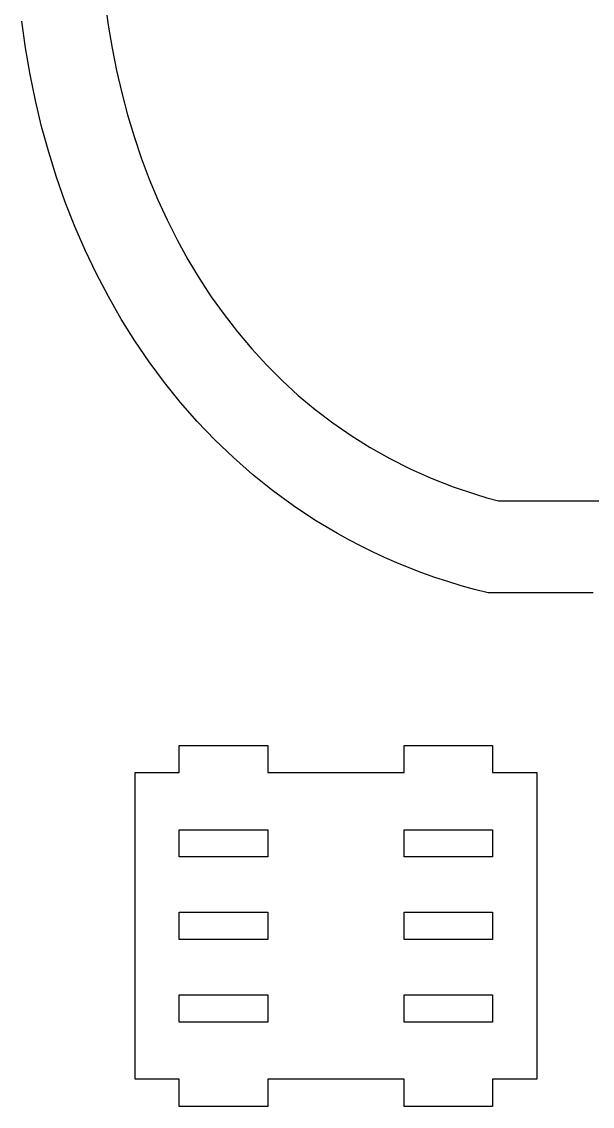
# Model space of a CAD drawing. Header units: millimetres. Extents: x -28 to 873, y 271 to 512.
# Drawn here: x -27.3 to 35.6, y 272.8 to 392.4 of the extents above; entities that cross this region are included whole.
import ezdxf

# ---------------------------------------------------------------- set-up
doc = ezdxf.new("R2010")
doc.units = ezdxf.units.MM
doc.header["$MEASUREMENT"] = 0
doc.layers.get('0').update_dxf_attribs({"linetype": 'CONTINUOUS', "true_color": 0xffffff})

msp = doc.modelspace()

# ---------------------------------------------------------------- linework, layer by layer
at = {"color": 7, "linetype": 'Continuous', "true_color": 0xffffff}
for points in [[(-18.09, 394.57), (-17.74, 392.05), (-17.32, 389.54), (-16.83, 387.06), (-16.25, 384.61), (-15.61, 382.18), (-14.88, 379.78), (-14.09, 377.42), (-13.21, 375.1), (-12.26, 372.82), (-11.23, 370.58), (-10.13, 368.38), (-8.96, 366.24), (-7.7, 364.15), (-6.37, 362.12), (-4.96, 360.14), (-3.48, 358.23), (-1.92, 356.37), (-0.28, 354.59), (1.43, 352.88), (3.22, 351.24), (5.08, 349.68), (7.02, 348.2), (9.04, 346.81), (11.13, 345.49), (13.3, 344.27), (15.55, 343.14), (17.88, 342.1), (20.28, 341.16), (22.75, 340.33), (24.02, 339.95), (25.31, 339.59), (25.31, 339.59), (25.31, 339.59)], [(24.15, 329.45), (22.65, 329.84), (21.17, 330.25), (19.71, 330.7), (18.27, 331.17), (16.85, 331.68), (15.45, 332.21), (14.08, 332.78), (12.73, 333.37), (11.39, 333.99), (10.08, 334.63), (8.8, 335.31), (7.53, 336.01), (6.28, 336.73), (5.06, 337.48), (2.68, 339.06), (0.38, 340.74), (-1.82, 342.51), (-3.94, 344.37), (-5.97, 346.32), (-7.92, 348.35), (-9.78, 350.46), (-11.54, 352.66), (-13.22, 354.92), (-14.81, 357.26), (-16.31, 359.66), (-17.72, 362.13), (-19.04, 364.65), (-20.28, 367.24), (-21.42, 369.87), (-22.47, 372.56), (-23.43, 375.3), (-24.3, 378.07), (-25.08, 380.89), (-25.77, 383.75), (-26.36, 386.64), (-26.87, 389.56), (-27.28, 392.5)], [(25.31, 339.59), (25.33, 339.59), (25.41, 339.59), (25.54, 339.59), (25.72, 339.59), (25.95, 339.59), (26.21, 339.59), (26.53, 339.59), (26.89, 339.59), (27.28, 339.59), (27.72, 339.59), (28.19, 339.59), (28.7, 339.59), (29.24, 339.59), (29.81, 339.59), (30.41, 339.59), (31.04, 339.59), (31.7, 339.59), (32.38, 339.59), (33.82, 339.59), (35.34, 339.59), (36.92, 339.59)], [(35.72, 329.45), (34.82, 329.45), (33.9, 329.45), (32.99, 329.45), (32.08, 329.45), (31.19, 329.45), (30.32, 329.45), (29.48, 329.45), (29.07, 329.45), (28.67, 329.45), (28.29, 329.45), (27.91, 329.45), (27.55, 329.45), (27.2, 329.45), (26.86, 329.45), (26.54, 329.45), (26.23, 329.45), (25.95, 329.45), (25.68, 329.45), (25.43, 329.45), (25.19, 329.45), (24.98, 329.45), (24.79, 329.45), (24.63, 329.45), (24.48, 329.45), (24.36, 329.45), (24.27, 329.45), (24.2, 329.45), (24.16, 329.45), (24.14, 329.45), (24.15, 329.45), (24.15, 329.45)], [(-0.15, 275.83), (-0.15, 275.83), (-0.15, 275.8), (-0.15, 275.77), (-0.15, 275.72), (-0.15, 275.66), (-0.15, 275.59), (-0.15, 275.43), (-0.15, 275.23), (-0.15, 275.01), (-0.15, 274.78), (-0.15, 274.53), (-0.15, 273.89), (-0.15, 273.66), (-0.15, 273.44), (-0.15, 273.24), (-0.15, 273.07), (-0.15, 273), (-0.15, 272.95), (-0.15, 272.9), (-0.15, 272.86), (-0.15, 272.84), (-0.15, 272.83), (-0.16, 272.83), (-0.18, 272.83), (-0.21, 272.83), (-0.26, 272.83), (-0.32, 272.83), (-0.39, 272.83), (-0.48, 272.83), (-0.57, 272.83), (-0.68, 272.83), (-0.79, 272.83), (-0.92, 272.83), (-1.05, 272.83), (-1.35, 272.83), (-1.67, 272.83), (-2.03, 272.83), (-2.41, 272.83), (-2.82, 272.83), (-3.24, 272.83), (-3.67, 272.83), (-4.12, 272.83), (-5.03, 272.83), (-5.94, 272.83), (-6.38, 272.83), (-6.82, 272.83), (-7.24, 272.83), (-7.64, 272.83), (-8.02, 272.83), (-8.38, 272.83), (-8.71, 272.83), (-9, 272.83), (-9.14, 272.83), (-9.26, 272.83), (-9.38, 272.83), (-9.48, 272.83), (-9.58, 272.83), (-9.66, 272.83), (-9.73, 272.83), (-9.79, 272.83), (-9.84, 272.83), (-9.87, 272.83), (-9.9, 272.83), (-9.9, 272.83), (-9.9, 272.84), (-9.9, 272.86), (-9.9, 272.9), (-9.9, 272.95), (-9.9, 273), (-9.9, 273.07), (-9.9, 273.24), (-9.9, 273.44), (-9.9, 273.66), (-9.9, 273.89), (-9.9, 274.53), (-9.9, 274.78), (-9.9, 275.01), (-9.9, 275.23), (-9.9, 275.43), (-9.9, 275.59), (-9.9, 275.66), (-9.9, 275.72), (-9.9, 275.77), (-9.9, 275.8), (-9.9, 275.83), (-9.9, 275.83), (-9.92, 275.83), (-9.96, 275.83), (-10.02, 275.83), (-10.11, 275.83), (-10.22, 275.83), (-10.35, 275.83), (-10.5, 275.83), (-10.66, 275.83), (-10.84, 275.83), (-11.03, 275.83), (-11.23, 275.83), (-11.44, 275.83), (-11.88, 275.83), (-12.34, 275.83), (-12.79, 275.83), (-13.23, 275.83), (-13.44, 275.83), (-13.65, 275.83), (-13.84, 275.83), (-14.01, 275.83), (-14.18, 275.83), (-14.33, 275.83), (-14.46, 275.83), (-14.57, 275.83), (-14.66, 275.83), (-14.72, 275.83), (-14.76, 275.83), (-14.78, 275.83), (-14.78, 275.86), (-14.78, 275.93), (-14.78, 276.05), (-14.78, 276.21), (-14.78, 276.42), (-14.78, 276.67), (-14.78, 276.96), (-14.78, 277.29), (-14.78, 277.65), (-14.78, 278.05), (-14.78, 278.49), (-14.78, 278.95), (-14.78, 279.45), (-14.78, 279.98), (-14.78, 280.53), (-14.78, 281.12), (-14.78, 282.35), (-14.78, 283.67), (-14.78, 285.07), (-14.78, 286.53), (-14.78, 288.04), (-14.78, 289.58), (-14.78, 292.73), (-14.78, 295.89), (-14.78, 297.43), (-14.78, 298.94), (-14.78, 300.4), (-14.78, 301.8), (-14.78, 303.12), (-14.78, 304.35), (-14.78, 304.93), (-14.78, 305.49), (-14.78, 306.02), (-14.78, 306.51), (-14.78, 306.98), (-14.78, 307.42), (-14.78, 307.82), (-14.78, 308.18), (-14.78, 308.51), (-14.78, 308.8), (-14.78, 309.05), (-14.78, 309.25), (-14.78, 309.42), (-14.78, 309.54), (-14.78, 309.61), (-14.78, 309.63), (-14.76, 309.63), (-14.72, 309.63), (-14.66, 309.63), (-14.57, 309.63), (-14.46, 309.63), (-14.33, 309.63), (-14.18, 309.63), (-14.01, 309.63), (-13.84, 309.63), (-13.65, 309.63), (-13.44, 309.63), (-13.23, 309.63), (-12.79, 309.63), (-12.34, 309.63), (-11.88, 309.63), (-11.44, 309.63), (-11.23, 309.63), (-11.03, 309.63), (-10.84, 309.63), (-10.66, 309.63), (-10.5, 309.63), (-10.35, 309.63), (-10.22, 309.63), (-10.11, 309.63), (-10.02, 309.63), (-9.96, 309.63), (-9.92, 309.63), (-9.9, 309.63), (-9.9, 309.64), (-9.9, 309.66), (-9.9, 309.7), (-9.9, 309.75), (-9.9, 309.8), (-9.9, 309.87), (-9.9, 310.04), (-9.9, 310.24), (-9.9, 310.46), (-9.9, 310.69), (-9.9, 311.33), (-9.9, 311.58), (-9.9, 311.81), (-9.9, 312.03), (-9.9, 312.23), (-9.9, 312.39), (-9.9, 312.46), (-9.9, 312.52), (-9.9, 312.57), (-9.9, 312.6), (-9.9, 312.63), (-9.9, 312.63), (-9.9, 312.63), (-9.87, 312.63), (-9.84, 312.63), (-9.79, 312.63), (-9.73, 312.63), (-9.66, 312.63), (-9.58, 312.63), (-9.48, 312.63), (-9.38, 312.63), (-9.26, 312.63), (-9.14, 312.63), (-9, 312.63), (-8.71, 312.63), (-8.38, 312.63), (-8.02, 312.63), (-7.64, 312.63), (-7.24, 312.63), (-6.82, 312.63), (-6.38, 312.63), (-5.94, 312.63), (-5.03, 312.63), (-4.12, 312.63), (-3.67, 312.63), (-3.24, 312.63), (-2.82, 312.63), (-2.41, 312.63), (-2.03, 312.63), (-1.68, 312.63), (-1.35, 312.63), (-1.05, 312.63), (-0.92, 312.63), (-0.79, 312.63), (-0.68, 312.63), (-0.57, 312.63), (-0.48, 312.63), (-0.39, 312.63), (-0.32, 312.63), (-0.26, 312.63), (-0.21, 312.63), (-0.18, 312.63), (-0.16, 312.63), (-0.15, 312.63), (-0.15, 312.63), (-0.15, 312.6), (-0.15, 312.57), (-0.15, 312.52), (-0.15, 312.46), (-0.15, 312.39), (-0.15, 312.23), (-0.15, 312.03), (-0.15, 311.81), (-0.15, 311.58), (-0.15, 311.33), (-0.15, 310.69), (-0.15, 310.46), (-0.15, 310.24), (-0.15, 310.04), (-0.15, 309.87), (-0.15, 309.8), (-0.15, 309.75), (-0.15, 309.7), (-0.15, 309.66), (-0.15, 309.64), (-0.15, 309.63), (-0.14, 309.63), (-0.11, 309.63), (-0.06, 309.63), (0.02, 309.63), (0.11, 309.63), (0.22, 309.63), (0.35, 309.63), (0.49, 309.63), (0.66, 309.63), (0.84, 309.63), (1.03, 309.63), (1.24, 309.63), (1.46, 309.63), (1.69, 309.63), (1.94, 309.63), (2.2, 309.63), (2.47, 309.63), (2.75, 309.63), (3.34, 309.63), (3.96, 309.63), (4.61, 309.63), (5.28, 309.63), (5.97, 309.63), (6.67, 309.63), (7.37, 309.63), (8.08, 309.63), (8.78, 309.63), (9.47, 309.63), (10.14, 309.63), (10.79, 309.63), (11.41, 309.63), (12, 309.63), (12.28, 309.63), (12.55, 309.63), (12.81, 309.63), (13.06, 309.63), (13.29, 309.63), (13.51, 309.63), (13.72, 309.63), (13.91, 309.63), (14.09, 309.63), (14.26, 309.63), (14.4, 309.63), (14.53, 309.63), (14.64, 309.63), (14.73, 309.63), (14.81, 309.63), (14.86, 309.63), (14.89, 309.63), (14.9, 309.63), (14.9, 309.64), (14.9, 309.66), (14.9, 309.7), (14.9, 309.75), (14.9, 309.8), (14.9, 309.87), (14.9, 310.04), (14.9, 310.24), (14.9, 310.46), (14.9, 310.69), (14.9, 311.33), (14.9, 311.58), (14.9, 311.81), (14.9, 312.03), (14.9, 312.23), (14.9, 312.39), (14.9, 312.46), (14.9, 312.52), (14.9, 312.57), (14.9, 312.6), (14.9, 312.63), (14.9, 312.63), (14.91, 312.63), (14.93, 312.63), (14.96, 312.63), (15.01, 312.63), (15.07, 312.63), (15.14, 312.63), (15.23, 312.63), (15.32, 312.63), (15.43, 312.63), (15.54, 312.63), (15.67, 312.63), (15.8, 312.63), (16.1, 312.63), (16.42, 312.63), (16.78, 312.63), (17.16, 312.63), (17.57, 312.63), (17.99, 312.63), (18.42, 312.63), (18.87, 312.63), (19.78, 312.63), (20.69, 312.63), (21.13, 312.63), (21.57, 312.63), (21.99, 312.63), (22.39, 312.63), (22.77, 312.63), (23.13, 312.63), (23.46, 312.63), (23.75, 312.63), (23.89, 312.63), (24.01, 312.63), (24.13, 312.63), (24.23, 312.63), (24.33, 312.63), (24.41, 312.63), (24.48, 312.63), (24.54, 312.63), (24.59, 312.63), (24.62, 312.63), (24.65, 312.63), (24.65, 312.63), (24.65, 312.63), (24.65, 312.6), (24.65, 312.57), (24.65, 312.52), (24.65, 312.46), (24.65, 312.39), (24.65, 312.23), (24.65, 312.03), (24.65, 311.81), (24.65, 311.58), (24.65, 311.33), (24.65, 310.69), (24.65, 310.46), (24.65, 310.24), (24.65, 310.04), (24.65, 309.87), (24.65, 309.8), (24.65, 309.75), (24.65, 309.7), (24.65, 309.66), (24.65, 309.64), (24.65, 309.63), (24.67, 309.63), (24.71, 309.63), (24.77, 309.63), (24.86, 309.63), (24.97, 309.63), (25.1, 309.63), (25.25, 309.63), (25.41, 309.63), (25.59, 309.63), (25.78, 309.63), (25.98, 309.63), (26.19, 309.63), (26.63, 309.63), (27.09, 309.63), (27.54, 309.63), (27.98, 309.63), (28.19, 309.63), (28.4, 309.63), (28.59, 309.63), (28.76, 309.63), (28.93, 309.63), (29.08, 309.63), (29.21, 309.63), (29.32, 309.63), (29.41, 309.63), (29.47, 309.63), (29.51, 309.63), (29.53, 309.63), (29.53, 309.61), (29.53, 309.54), (29.53, 309.42), (29.53, 309.25), (29.53, 309.05), (29.53, 308.8), (29.53, 308.51), (29.53, 308.18), (29.53, 307.82), (29.53, 307.42), (29.53, 306.98), (29.53, 306.51), (29.53, 306.02), (29.53, 305.49), (29.53, 304.93), (29.53, 304.35), (29.53, 303.12), (29.53, 301.8), (29.53, 300.4), (29.53, 298.94), (29.53, 297.43), (29.53, 295.89), (29.53, 292.73), (29.53, 289.58), (29.53, 288.04), (29.53, 286.53), (29.53, 285.07), (29.53, 283.67), (29.53, 282.35), (29.53, 281.12), (29.53, 280.53), (29.53, 279.98), (29.53, 279.45), (29.53, 278.95), (29.53, 278.49), (29.53, 278.05), (29.53, 277.65), (29.53, 277.29), (29.53, 276.96), (29.53, 276.67), (29.53, 276.42), (29.53, 276.21), (29.53, 276.05), (29.53, 275.93), (29.53, 275.86), (29.53, 275.83), (29.51, 275.83), (29.47, 275.83), (29.41, 275.83), (29.32, 275.83), (29.21, 275.83), (29.08, 275.83), (28.93, 275.83), (28.76, 275.83), (28.59, 275.83), (28.4, 275.83), (28.19, 275.83), (27.98, 275.83), (27.54, 275.83), (27.09, 275.83), (26.63, 275.83), (26.19, 275.83), (25.98, 275.83), (25.78, 275.83), (25.59, 275.83), (25.41, 275.83), (25.25, 275.83), (25.1, 275.83), (24.97, 275.83), (24.86, 275.83), (24.77, 275.83), (24.71, 275.83), (24.67, 275.83), (24.65, 275.83), (24.65, 275.83), (24.65, 275.8), (24.65, 275.77), (24.65, 275.72), (24.65, 275.66), (24.65, 275.59), (24.65, 275.43), (24.65, 275.23), (24.65, 275.01), (24.65, 274.78), (24.65, 274.53), (24.65, 273.89), (24.65, 273.66), (24.65, 273.44), (24.65, 273.24), (24.65, 273.07), (24.65, 273), (24.65, 272.95), (24.65, 272.9), (24.65, 272.86), (24.65, 272.84), (24.65, 272.83), (24.65, 272.83), (24.62, 272.83), (24.59, 272.83), (24.54, 272.83), (24.48, 272.83), (24.41, 272.83), (24.33, 272.83), (24.23, 272.83), (24.13, 272.83), (24.01, 272.83), (23.89, 272.83), (23.75, 272.83), (23.46, 272.83), (23.13, 272.83), (22.77, 272.83), (22.39, 272.83), (21.99, 272.83), (21.57, 272.83), (21.13, 272.83), (20.69, 272.83), (19.78, 272.83), (18.87, 272.83), (18.42, 272.83), (17.99, 272.83), (17.57, 272.83), (17.16, 272.83), (16.78, 272.83), (16.43, 272.83), (16.1, 272.83), (15.8, 272.83), (15.67, 272.83), (15.54, 272.83), (15.43, 272.83), (15.32, 272.83), (15.23, 272.83), (15.14, 272.83), (15.07, 272.83), (15.01, 272.83), (14.96, 272.83), (14.93, 272.83), (14.91, 272.83), (14.9, 272.83), (14.9, 272.84), (14.9, 272.86), (14.9, 272.9), (14.9, 272.95), (14.9, 273), (14.9, 273.07), (14.9, 273.24), (14.9, 273.44), (14.9, 273.66), (14.9, 273.89), (14.9, 274.53), (14.9, 274.78), (14.9, 275.01), (14.9, 275.23), (14.9, 275.43), (14.9, 275.59), (14.9, 275.66), (14.9, 275.72), (14.9, 275.77), (14.9, 275.8), (14.9, 275.83), (14.9, 275.83), (14.89, 275.83), (14.86, 275.83), (14.81, 275.83), (14.73, 275.83), (14.64, 275.83), (14.53, 275.83), (14.4, 275.83), (14.26, 275.83), (14.09, 275.83), (13.91, 275.83), (13.72, 275.83), (13.51, 275.83), (13.29, 275.83), (13.06, 275.83), (12.81, 275.83), (12.55, 275.83), (12.28, 275.83), (12, 275.83), (11.41, 275.83), (10.79, 275.83), (10.14, 275.83), (9.47, 275.83), (8.78, 275.83), (8.08, 275.83), (7.37, 275.83), (6.67, 275.83), (5.97, 275.83), (5.28, 275.83), (4.61, 275.83), (3.96, 275.83), (3.34, 275.83), (2.75, 275.83), (2.47, 275.83), (2.2, 275.83), (1.94, 275.83), (1.69, 275.83), (1.46, 275.83), (1.24, 275.83), (1.03, 275.83), (0.84, 275.83), (0.66, 275.83), (0.49, 275.83), (0.35, 275.83), (0.22, 275.83), (0.11, 275.83), (0.02, 275.83), (-0.06, 275.83), (-0.11, 275.83), (-0.14, 275.83), (-0.15, 275.83), (-0.15, 275.83), (-0.15, 275.83)], [(-9.9, 303.33), (-9.9, 303.33), (-9.87, 303.33), (-9.84, 303.33), (-9.79, 303.33), (-9.73, 303.33), (-9.66, 303.33), (-9.58, 303.33), (-9.48, 303.33), (-9.38, 303.33), (-9.26, 303.33), (-9.14, 303.33), (-9, 303.33), (-8.71, 303.33), (-8.38, 303.33), (-8.02, 303.33), (-7.64, 303.33), (-7.24, 303.33), (-6.82, 303.33), (-6.38, 303.33), (-5.94, 303.33), (-5.03, 303.33), (-4.12, 303.33), (-3.67, 303.33), (-3.24, 303.33), (-2.82, 303.33), (-2.41, 303.33), (-2.03, 303.33), (-1.68, 303.33), (-1.35, 303.33), (-1.05, 303.33), (-0.92, 303.33), (-0.79, 303.33), (-0.68, 303.33), (-0.57, 303.33), (-0.48, 303.33), (-0.39, 303.33), (-0.32, 303.33), (-0.26, 303.33), (-0.21, 303.33), (-0.18, 303.33), (-0.16, 303.33), (-0.15, 303.33), (-0.15, 303.33), (-0.15, 303.3), (-0.15, 303.27), (-0.15, 303.22), (-0.15, 303.16), (-0.15, 303.09), (-0.15, 302.93), (-0.15, 302.73), (-0.15, 302.31), (-0.15, 302.08), (-0.15, 301.83), (-0.15, 301.39), (-0.15, 301.16), (-0.15, 300.94), (-0.15, 300.74), (-0.15, 300.57), (-0.15, 300.5), (-0.15, 300.45), (-0.15, 300.4), (-0.15, 300.36), (-0.15, 300.34), (-0.15, 300.33), (-0.16, 300.33), (-0.18, 300.33), (-0.21, 300.33), (-0.26, 300.33), (-0.32, 300.33), (-0.39, 300.33), (-0.48, 300.33), (-0.57, 300.33), (-0.68, 300.33), (-0.79, 300.33), (-0.92, 300.33), (-1.05, 300.33), (-1.35, 300.33), (-1.67, 300.33), (-2.03, 300.33), (-2.41, 300.33), (-2.82, 300.33), (-3.24, 300.33), (-3.67, 300.33), (-4.12, 300.33), (-5.03, 300.33), (-5.94, 300.33), (-6.38, 300.33), (-6.82, 300.33), (-7.24, 300.33), (-7.64, 300.33), (-8.02, 300.33), (-8.38, 300.33), (-8.71, 300.33), (-9, 300.33), (-9.14, 300.33), (-9.26, 300.33), (-9.38, 300.33), (-9.48, 300.33), (-9.58, 300.33), (-9.66, 300.33), (-9.73, 300.33), (-9.79, 300.33), (-9.84, 300.33), (-9.87, 300.33), (-9.9, 300.33), (-9.9, 300.33), (-9.9, 300.34), (-9.9, 300.36), (-9.9, 300.4), (-9.9, 300.45), (-9.9, 300.5), (-9.9, 300.57), (-9.9, 300.74), (-9.9, 300.94), (-9.9, 301.16), (-9.9, 301.39), (-9.9, 301.83), (-9.9, 302.08), (-9.9, 302.31), (-9.9, 302.73), (-9.9, 302.93), (-9.9, 303.09), (-9.9, 303.16), (-9.9, 303.22), (-9.9, 303.27), (-9.9, 303.3), (-9.9, 303.33), (-9.9, 303.33), (-9.9, 303.33), (-9.9, 303.33)], [(14.9, 303.33), (14.91, 303.33), (14.93, 303.33), (14.96, 303.33), (15.01, 303.33), (15.07, 303.33), (15.14, 303.33), (15.23, 303.33), (15.32, 303.33), (15.43, 303.33), (15.54, 303.33), (15.67, 303.33), (15.8, 303.33), (16.1, 303.33), (16.42, 303.33), (16.78, 303.33), (17.16, 303.33), (17.57, 303.33), (17.99, 303.33), (18.42, 303.33), (18.87, 303.33), (19.78, 303.33), (20.69, 303.33), (21.13, 303.33), (21.57, 303.33), (21.99, 303.33), (22.39, 303.33), (22.77, 303.33), (23.13, 303.33), (23.46, 303.33), (23.75, 303.33), (23.89, 303.33), (24.01, 303.33), (24.13, 303.33), (24.23, 303.33), (24.33, 303.33), (24.41, 303.33), (24.48, 303.33), (24.54, 303.33), (24.59, 303.33), (24.62, 303.33), (24.65, 303.33), (24.65, 303.33), (24.65, 303.33), (24.65, 303.3), (24.65, 303.27), (24.65, 303.22), (24.65, 303.16), (24.65, 303.09), (24.65, 302.93), (24.65, 302.73), (24.65, 302.31), (24.65, 302.08), (24.65, 301.83), (24.65, 301.39), (24.65, 301.16), (24.65, 300.94), (24.65, 300.74), (24.65, 300.57), (24.65, 300.5), (24.65, 300.45), (24.65, 300.4), (24.65, 300.36), (24.65, 300.34), (24.65, 300.33), (24.65, 300.33), (24.62, 300.33), (24.59, 300.33), (24.54, 300.33), (24.48, 300.33), (24.41, 300.33), (24.33, 300.33), (24.23, 300.33), (24.13, 300.33), (24.01, 300.33), (23.89, 300.33), (23.75, 300.33), (23.46, 300.33), (23.13, 300.33), (22.77, 300.33), (22.39, 300.33), (21.99, 300.33), (21.57, 300.33), (21.13, 300.33), (20.69, 300.33), (19.78, 300.33), (18.87, 300.33), (18.42, 300.33), (17.99, 300.33), (17.57, 300.33), (17.16, 300.33), (16.78, 300.33), (16.43, 300.33), (16.1, 300.33), (15.8, 300.33), (15.67, 300.33), (15.54, 300.33), (15.43, 300.33), (15.32, 300.33), (15.23, 300.33), (15.14, 300.33), (15.07, 300.33), (15.01, 300.33), (14.96, 300.33), (14.93, 300.33), (14.91, 300.33), (14.9, 300.33), (14.9, 300.34), (14.9, 300.36), (14.9, 300.4), (14.9, 300.45), (14.9, 300.5), (14.9, 300.57), (14.9, 300.74), (14.9, 300.94), (14.9, 301.16), (14.9, 301.39), (14.9, 301.83), (14.9, 302.08), (14.9, 302.31), (14.9, 302.73), (14.9, 302.93), (14.9, 303.09), (14.9, 303.16), (14.9, 303.22), (14.9, 303.27), (14.9, 303.3), (14.9, 303.33), (14.9, 303.33), (14.9, 303.33), (14.9, 303.33)], [(-9.9, 294.23), (-9.9, 294.23), (-9.87, 294.23), (-9.84, 294.23), (-9.79, 294.23), (-9.73, 294.23), (-9.66, 294.23), (-9.58, 294.23), (-9.48, 294.23), (-9.38, 294.23), (-9.26, 294.23), (-9.14, 294.23), (-9, 294.23), (-8.71, 294.23), (-8.38, 294.23), (-8.02, 294.23), (-7.64, 294.23), (-7.24, 294.23), (-6.82, 294.23), (-6.38, 294.23), (-5.94, 294.23), (-5.03, 294.23), (-4.12, 294.23), (-3.67, 294.23), (-3.24, 294.23), (-2.82, 294.23), (-2.41, 294.23), (-2.03, 294.23), (-1.68, 294.23), (-1.35, 294.23), (-1.05, 294.23), (-0.92, 294.23), (-0.79, 294.23), (-0.68, 294.23), (-0.57, 294.23), (-0.48, 294.23), (-0.39, 294.23), (-0.32, 294.23), (-0.26, 294.23), (-0.21, 294.23), (-0.18, 294.23), (-0.16, 294.23), (-0.15, 294.23), (-0.15, 294.23), (-0.15, 294.2), (-0.15, 294.17), (-0.15, 294.12), (-0.15, 294.06), (-0.15, 293.99), (-0.15, 293.83), (-0.15, 293.63), (-0.15, 293.41), (-0.15, 293.18), (-0.15, 292.93), (-0.15, 292.49), (-0.15, 292.06), (-0.15, 291.84), (-0.15, 291.64), (-0.15, 291.47), (-0.15, 291.4), (-0.15, 291.35), (-0.15, 291.3), (-0.15, 291.26), (-0.15, 291.24), (-0.15, 291.23), (-0.16, 291.23), (-0.18, 291.23), (-0.21, 291.23), (-0.26, 291.23), (-0.32, 291.23), (-0.39, 291.23), (-0.48, 291.23), (-0.57, 291.23), (-0.68, 291.23), (-0.79, 291.23), (-0.92, 291.23), (-1.05, 291.23), (-1.35, 291.23), (-1.67, 291.23), (-2.03, 291.23), (-2.41, 291.23), (-2.82, 291.23), (-3.24, 291.23), (-3.67, 291.23), (-4.12, 291.23), (-5.03, 291.23), (-5.94, 291.23), (-6.38, 291.23), (-6.82, 291.23), (-7.24, 291.23), (-7.64, 291.23), (-8.02, 291.23), (-8.38, 291.23), (-8.71, 291.23), (-9, 291.23), (-9.14, 291.23), (-9.26, 291.23), (-9.38, 291.23), (-9.48, 291.23), (-9.58, 291.23), (-9.66, 291.23), (-9.73, 291.23), (-9.79, 291.23), (-9.84, 291.23), (-9.87, 291.23), (-9.9, 291.23), (-9.9, 291.23), (-9.9, 291.24), (-9.9, 291.26), (-9.9, 291.3), (-9.9, 291.35), (-9.9, 291.4), (-9.9, 291.47), (-9.9, 291.64), (-9.9, 291.84), (-9.9, 292.06), (-9.9, 292.49), (-9.9, 292.93), (-9.9, 293.18), (-9.9, 293.41), (-9.9, 293.63), (-9.9, 293.83), (-9.9, 293.99), (-9.9, 294.06), (-9.9, 294.12), (-9.9, 294.17), (-9.9, 294.2), (-9.9, 294.23), (-9.9, 294.23), (-9.9, 294.23), (-9.9, 294.23)], [(14.9, 294.23), (14.91, 294.23), (14.93, 294.23), (14.96, 294.23), (15.01, 294.23), (15.07, 294.23), (15.14, 294.23), (15.23, 294.23), (15.32, 294.23), (15.43, 294.23), (15.54, 294.23), (15.67, 294.23), (15.8, 294.23), (16.1, 294.23), (16.42, 294.23), (16.78, 294.23), (17.16, 294.23), (17.57, 294.23), (17.99, 294.23), (18.42, 294.23), (18.87, 294.23), (19.78, 294.23), (20.69, 294.23), (21.13, 294.23), (21.57, 294.23), (21.99, 294.23), (22.39, 294.23), (22.77, 294.23), (23.13, 294.23), (23.46, 294.23), (23.75, 294.23), (23.89, 294.23), (24.01, 294.23), (24.13, 294.23), (24.23, 294.23), (24.33, 294.23), (24.41, 294.23), (24.48, 294.23), (24.54, 294.23), (24.59, 294.23), (24.62, 294.23), (24.65, 294.23), (24.65, 294.23), (24.65, 294.23), (24.65, 294.2), (24.65, 294.17), (24.65, 294.12), (24.65, 294.06), (24.65, 293.99), (24.65, 293.83), (24.65, 293.63), (24.65, 293.41), (24.65, 293.18), (24.65, 292.93), (24.65, 292.49), (24.65, 292.06), (24.65, 291.84), (24.65, 291.64), (24.65, 291.47), (24.65, 291.4), (24.65, 291.35), (24.65, 291.3), (24.65, 291.26), (24.65, 291.24), (24.65, 291.23), (24.65, 291.23), (24.62, 291.23), (24.59, 291.23), (24.54, 291.23), (24.48, 291.23), (24.41, 291.23), (24.33, 291.23), (24.23, 291.23), (24.13, 291.23), (24.01, 291.23), (23.89, 291.23), (23.75, 291.23), (23.46, 291.23), (23.13, 291.23), (22.77, 291.23), (22.39, 291.23), (21.99, 291.23), (21.57, 291.23), (21.13, 291.23), (20.69, 291.23), (19.78, 291.23), (18.87, 291.23), (18.42, 291.23), (17.99, 291.23), (17.57, 291.23), (17.16, 291.23), (16.78, 291.23), (16.43, 291.23), (16.1, 291.23), (15.8, 291.23), (15.67, 291.23), (15.54, 291.23), (15.43, 291.23), (15.32, 291.23), (15.23, 291.23), (15.14, 291.23), (15.07, 291.23), (15.01, 291.23), (14.96, 291.23), (14.93, 291.23), (14.91, 291.23), (14.9, 291.23), (14.9, 291.24), (14.9, 291.26), (14.9, 291.3), (14.9, 291.35), (14.9, 291.4), (14.9, 291.47), (14.9, 291.64), (14.9, 291.84), (14.9, 292.06), (14.9, 292.49), (14.9, 292.93), (14.9, 293.18), (14.9, 293.41), (14.9, 293.63), (14.9, 293.83), (14.9, 293.99), (14.9, 294.06), (14.9, 294.12), (14.9, 294.17), (14.9, 294.2), (14.9, 294.23), (14.9, 294.23), (14.9, 294.23), (14.9, 294.23)], [(-9.9, 285.13), (-9.9, 285.13), (-9.87, 285.13), (-9.84, 285.13), (-9.79, 285.13), (-9.73, 285.13), (-9.66, 285.13), (-9.58, 285.13), (-9.48, 285.13), (-9.38, 285.13), (-9.26, 285.13), (-9.14, 285.13), (-9, 285.13), (-8.71, 285.13), (-8.38, 285.13), (-8.02, 285.13), (-7.64, 285.13), (-7.24, 285.13), (-6.82, 285.13), (-6.38, 285.13), (-5.94, 285.13), (-5.03, 285.13), (-4.12, 285.13), (-3.67, 285.13), (-3.24, 285.13), (-2.82, 285.13), (-2.41, 285.13), (-2.03, 285.13), (-1.68, 285.13), (-1.35, 285.13), (-1.05, 285.13), (-0.92, 285.13), (-0.79, 285.13), (-0.68, 285.13), (-0.57, 285.13), (-0.48, 285.13), (-0.39, 285.13), (-0.32, 285.13), (-0.26, 285.13), (-0.21, 285.13), (-0.18, 285.13), (-0.16, 285.13), (-0.15, 285.13), (-0.15, 285.13), (-0.15, 285.1), (-0.15, 285.07), (-0.15, 285.02), (-0.15, 284.96), (-0.15, 284.89), (-0.15, 284.73), (-0.15, 284.53), (-0.15, 284.31), (-0.15, 284.08), (-0.15, 283.83), (-0.15, 283.59), (-0.15, 282.96), (-0.15, 282.74), (-0.15, 282.54), (-0.15, 282.37), (-0.15, 282.3), (-0.15, 282.25), (-0.15, 282.2), (-0.15, 282.16), (-0.15, 282.14), (-0.15, 282.13), (-0.16, 282.13), (-0.18, 282.13), (-0.21, 282.13), (-0.26, 282.13), (-0.32, 282.13), (-0.39, 282.13), (-0.48, 282.13), (-0.57, 282.13), (-0.68, 282.13), (-0.79, 282.13), (-0.92, 282.13), (-1.05, 282.13), (-1.35, 282.13), (-1.67, 282.13), (-2.03, 282.13), (-2.41, 282.13), (-2.82, 282.13), (-3.24, 282.13), (-3.67, 282.13), (-4.12, 282.13), (-5.03, 282.13), (-5.94, 282.13), (-6.38, 282.13), (-6.82, 282.13), (-7.24, 282.13), (-7.64, 282.13), (-8.02, 282.13), (-8.38, 282.13), (-8.71, 282.13), (-9, 282.13), (-9.14, 282.13), (-9.26, 282.13), (-9.38, 282.13), (-9.48, 282.13), (-9.58, 282.13), (-9.66, 282.13), (-9.73, 282.13), (-9.79, 282.13), (-9.84, 282.13), (-9.87, 282.13), (-9.9, 282.13), (-9.9, 282.13), (-9.9, 282.14), (-9.9, 282.16), (-9.9, 282.2), (-9.9, 282.25), (-9.9, 282.3), (-9.9, 282.37), (-9.9, 282.54), (-9.9, 282.74), (-9.9, 282.96), (-9.9, 283.59), (-9.9, 283.83), (-9.9, 284.08), (-9.9, 284.31), (-9.9, 284.53), (-9.9, 284.73), (-9.9, 284.89), (-9.9, 284.96), (-9.9, 285.02), (-9.9, 285.07), (-9.9, 285.1), (-9.9, 285.13), (-9.9, 285.13), (-9.9, 285.13), (-9.9, 285.13)], [(14.9, 285.13), (14.91, 285.13), (14.93, 285.13), (14.96, 285.13), (15.01, 285.13), (15.07, 285.13), (15.14, 285.13), (15.23, 285.13), (15.32, 285.13), (15.43, 285.13), (15.54, 285.13), (15.67, 285.13), (15.8, 285.13), (16.1, 285.13), (16.42, 285.13), (16.78, 285.13), (17.16, 285.13), (17.57, 285.13), (17.99, 285.13), (18.42, 285.13), (18.87, 285.13), (19.78, 285.13), (20.69, 285.13), (21.13, 285.13), (21.57, 285.13), (21.99, 285.13), (22.39, 285.13), (22.77, 285.13), (23.13, 285.13), (23.46, 285.13), (23.75, 285.13), (23.89, 285.13), (24.01, 285.13), (24.13, 285.13), (24.23, 285.13), (24.33, 285.13), (24.41, 285.13), (24.48, 285.13), (24.54, 285.13), (24.59, 285.13), (24.62, 285.13), (24.65, 285.13), (24.65, 285.13), (24.65, 285.13), (24.65, 285.1), (24.65, 285.07), (24.65, 285.02), (24.65, 284.96), (24.65, 284.89), (24.65, 284.73), (24.65, 284.53), (24.65, 284.31), (24.65, 284.08), (24.65, 283.83), (24.65, 283.59), (24.65, 282.96), (24.65, 282.74), (24.65, 282.54), (24.65, 282.37), (24.65, 282.3), (24.65, 282.25), (24.65, 282.2), (24.65, 282.16), (24.65, 282.14), (24.65, 282.13), (24.65, 282.13), (24.62, 282.13), (24.59, 282.13), (24.54, 282.13), (24.48, 282.13), (24.41, 282.13), (24.33, 282.13), (24.23, 282.13), (24.13, 282.13), (24.01, 282.13), (23.89, 282.13), (23.75, 282.13), (23.46, 282.13), (23.13, 282.13), (22.77, 282.13), (22.39, 282.13), (21.99, 282.13), (21.57, 282.13), (21.13, 282.13), (20.69, 282.13), (19.78, 282.13), (18.87, 282.13), (18.42, 282.13), (17.99, 282.13), (17.57, 282.13), (17.16, 282.13), (16.78, 282.13), (16.43, 282.13), (16.1, 282.13), (15.8, 282.13), (15.67, 282.13), (15.54, 282.13), (15.43, 282.13), (15.32, 282.13), (15.23, 282.13), (15.14, 282.13), (15.07, 282.13), (15.01, 282.13), (14.96, 282.13), (14.93, 282.13), (14.91, 282.13), (14.9, 282.13), (14.9, 282.14), (14.9, 282.16), (14.9, 282.2), (14.9, 282.25), (14.9, 282.3), (14.9, 282.37), (14.9, 282.54), (14.9, 282.74), (14.9, 282.96), (14.9, 283.59), (14.9, 283.83), (14.9, 284.08), (14.9, 284.31), (14.9, 284.53), (14.9, 284.73), (14.9, 284.89), (14.9, 284.96), (14.9, 285.02), (14.9, 285.07), (14.9, 285.1), (14.9, 285.13), (14.9, 285.13), (14.9, 285.13), (14.9, 285.13)]]:
    msp.add_lwpolyline(points, dxfattribs=at)

doc.saveas('drawing.dxf')
